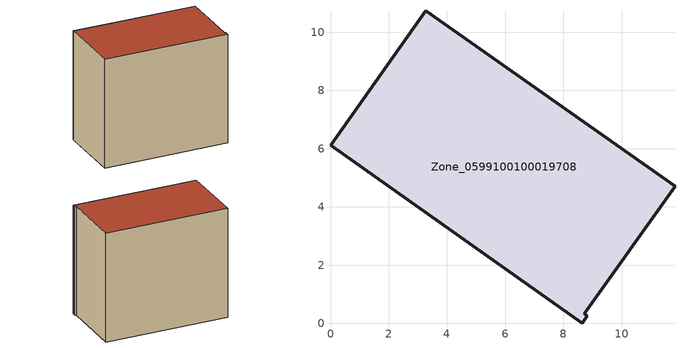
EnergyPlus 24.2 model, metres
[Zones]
Zone_0599100100019708
 floor ground (C_G): 11.83,4.7 8.71,0.34 8.83,0.26 8.64,0 0,6.11 3.28,10.74 z3.9
 wall outside (C_F): 11.83,4.7 3.28,10.74 0,6.11 8.64,0 8.83,0.26 8.71,0.34 11.83,4.7 z3.9:13.22
 roof outside (C_R): 8.71,0.34 11.83,4.7 3.28,10.74 0,6.11 8.64,0 8.83,0.26 z13.22
[BUILDING]
Pand.0599100100019708: North Axis=0; Terrain=City; Loads Convergence Tolerance Value=0.04; Temperature Convergence Tolerance Value=0.4; Solar Distribution=FullExterior; Maximum Number of Warmup Days=25; Minimum Number of Warmup Days=1
[Site:Location]
Rotterdam.The.Hague.AP_ZH_NLD Design_Conditions: Latitude=51.96; Longitude=4.45; Time Zone=1; Elevation=-4.5
[SITE:GROUNDTEMPERATURE:BUILDINGSURFACE]
18, 18, 18, 18, 18, 18, 18, 18, 18, 18, 18, 18
[MATERIAL] Thermal Absorptance=0.9; Solar Absorptance=0.7; Visible Absorptance=0.7
Name | Roughness | Thickness | Conductivity | Density | Specific Heat
G.TC.2015-2018 | MediumSmooth | 0.15 | 0.0428571 | 540 | 1210
F.TC.2015-2018 | Rough | 0.3 | 0.0666667 | 1920 | 840
R.TC.2015-2018 | MediumRough | 0.2 | 0.0333333 | 1500 | 1000
[CONSTRUCTION]
C_G: G.TC.2015-2018
C_F: F.TC.2015-2018
C_R: R.TC.2015-2018
[ZONE]
Zone_0599100100019708: Type=1; Multiplier=1; Ceiling Height=Autocalculate; Volume=Autocalculate; Floor Area=autocalculate; Part of Total Floor Area=Yes
[ZONEINFILTRATION:DESIGNFLOWRATE]
Infil_Zone_0599100100019708: Zone or ZoneList or Space or SpaceList=Zone_0599100100019708; Schedule=AlwaysOn; Design Flow Rate Calculation Method=Flow/Area; Flow Rate per Floor Area=0.0015; Constant Term Coefficient=1; Temperature Term Coefficient=0; Velocity Term Coefficient=0; Velocity Squared Term Coefficient=0
[HVACTEMPLATE:ZONE:IDEALLOADSAIRSYSTEM]
Zone_0599100100019708: Maximum Heating Supply Air Temperature=50; Minimum Cooling Supply Air Temperature=13; Maximum Heating Supply Air Humidity Ratio=0.0156; Minimum Cooling Supply Air Humidity Ratio=0.0077; Heating Limit=NoLimit; Cooling Limit=NoLimit; Dehumidification Control Type=ConstantSensibleHeatRatio; Cooling Sensible Heat Ratio=0.7; Dehumidification Setpoint=60; Humidification Control Type=None; Humidification Setpoint=30; Outdoor Air Method=None; Outdoor Air Flow Rate per Person=0.00944; Outdoor Air Flow Rate per Zone Floor Area=0; Outdoor Air Flow Rate per Zone=0; Demand Controlled Ventilation Type=None; Outdoor Air Economizer Type=NoEconomizer; Heat Recovery Type=None; Sensible Heat Recovery Effectiveness=0.7; Latent Heat Recovery Effectiveness=0.65
[ZONECONTROL:THERMOSTAT]
ThermostatControl_Zone_0599100100019708: Zone or ZoneList=Zone_0599100100019708; Control Type Schedule=DualSetpointControlType; Control 1=Thermostat_Zone_0599100100019708; Temperature Difference Between Cutout And Setpoint=0
[THERMOSTATSETPOINT:DUALSETPOINT]
Thermostat_Zone_0599100100019708: Heating Setpoint Temperature Schedule=HeatingSetpoint_Zone_0599100100019708; Cooling Setpoint Temperature Schedule=CoolingSetpoint_Zone_0599100100019708
[SCHEDULE:COMPACT]
HeatingSetpoint_Zone_0599100100019708: Through: 12/31, For: AllDays, Until: 24:00, 21
CoolingSetpoint_Zone_0599100100019708: Through: 12/31, For: AllDays, Until: 24:00, 24
DualSetpointControlType: Through: 12/31, For: AllDays, Until: 24:00, 4
AlwaysOn: Through: 12/31, For: AllDays, Until: 24:00, 1
